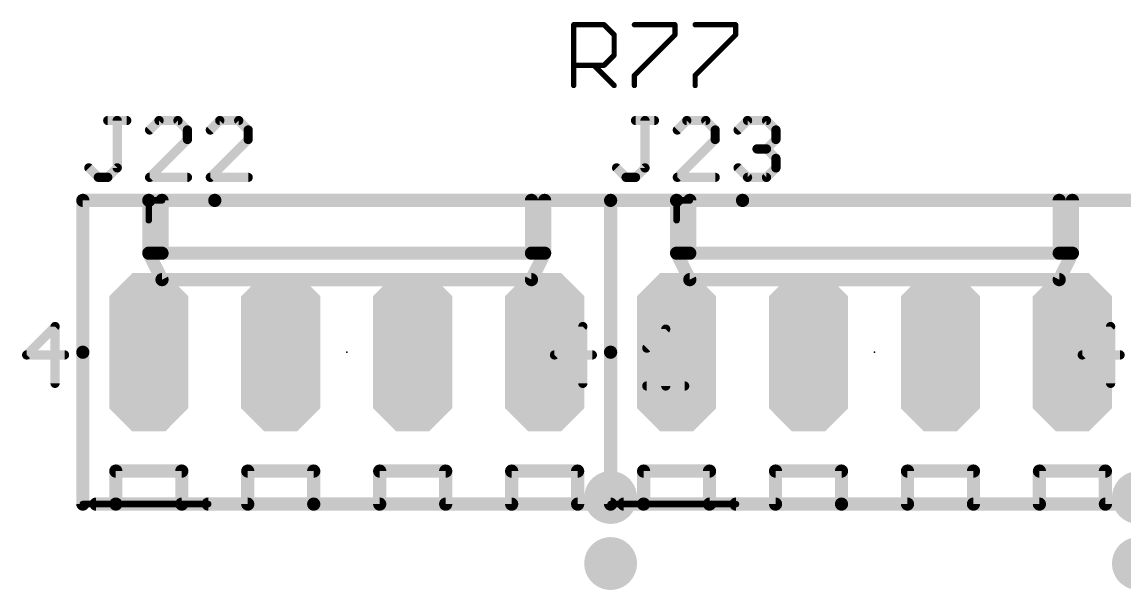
# Model space of a CAD drawing. Extents: x -10 to 136, y 0 to 101.
# Drawn here: x 14.07 to 35.3, y 17.27 to 28.19 of the extents above; entities that cross this region are included whole.
import ezdxf

# ---------------------------------------------------------------- set-up
doc = ezdxf.new("R2010")
doc.units = 0
for name, color, linetype in [('17', 92, 'CONTINUOUS'), ('18', 92, 'CONTINUOUS'), ('21', 253, 'CONTINUOUS'), ('23', 7, 'CONTINUOUS'), ('25', 253, 'CONTINUOUS'), ('51', 253, 'CONTINUOUS')]:
    doc.layers.add(name, color=color, linetype=linetype)

# ---------------------------------------------------------------- blocks, each defined once
blk = doc.blocks.new('RECT')
blk.add_solid([(-0.5, -0.5), (0.5, -0.5), (-0.5, 0.5), (0.5, 0.5)])
blk = doc.blocks.new('LONGP100')
at = {"const_width": 0.5}
blk.add_lwpolyline([(-0.75, -0.1036), (-0.75, 0.1036), (-0.6036, 0.25), (0.6036, 0.25), (0.75, 0.1036), (0.75, -0.1036), (0.6036, -0.25), (-0.6036, -0.25), (-0.75, -0.1036), (-0.75, 0.1036)], dxfattribs=at)
blk = doc.blocks.new('ROUNDV')
at = {"const_width": 0.5}
blk.add_lwpolyline([(0, -0.25, 1), (0, 0.25, 1), (0, -0.25)], format="xyb", dxfattribs=at)

msp = doc.modelspace()

# ---------------------------------------------------------------- linework, layer by layer
at = {"layer": '21'}
for points, const_width in [([(15.24, 21.844), (15.24, 24.765)], 0.254), ([(15.24, 24.765), (16.51, 24.765)], 0.254), ([(16.51, 24.765), (17.78, 24.765)], 0.254), ([(16.51, 23.749), (16.51, 24.765)], 0.254), ([(16.764, 24.765), (16.764, 23.749)], 0.254), ([(25.4, 24.765), (17.78, 24.765)], 0.254), ([(23.876, 24.765), (23.876, 23.749)], 0.254), ([(24.13, 23.749), (24.13, 24.765)], 0.254), ([(25.4, 21.844), (25.4, 24.765)], 0.254), ([(25.4, 21.844), (25.4, 24.765)], 0.254), ([(25.4, 24.765), (26.67, 24.765)], 0.254), ([(26.67, 24.765), (27.94, 24.765)], 0.254), ([(26.67, 23.749), (26.67, 24.765)], 0.254), ([(26.924, 24.765), (26.924, 23.749)], 0.254), ([(35.56, 24.765), (27.94, 24.765)], 0.254), ([(34.036, 24.765), (34.036, 23.749)], 0.254), ([(34.29, 23.749), (34.29, 24.765)], 0.254), ([(16.51, 24.384), (16.51, 24.765)], 0.127), ([(16.764, 24.765), (16.51, 24.765)], 0.127), ([(26.67, 24.384), (26.67, 24.765)], 0.127), ([(26.924, 24.765), (26.67, 24.765)], 0.127), ([(16.51, 23.749), (16.764, 23.749)], 0.254), ([(16.51, 23.749), (16.764, 23.241)], 0.254), ([(16.764, 23.749), (23.876, 23.749)], 0.254), ([(23.876, 23.749), (24.13, 23.749)], 0.254), ([(23.876, 23.241), (24.13, 23.749)], 0.254), ([(26.67, 23.749), (26.924, 23.749)], 0.254), ([(26.67, 23.749), (26.924, 23.241)], 0.254), ([(26.924, 23.749), (34.036, 23.749)], 0.254), ([(34.036, 23.749), (34.29, 23.749)], 0.254), ([(34.036, 23.241), (34.29, 23.749)], 0.254), ([(16.764, 23.241), (23.876, 23.241)], 0.254), ([(26.924, 23.241), (34.036, 23.241)], 0.254), ([(14.7055, 22.3387), (14.159, 21.7921)], 0.1778), ([(14.7055, 21.2456), (14.7055, 22.3387)], 0.1778), ([(24.8655, 22.3387), (24.319, 21.7921)], 0.1778), ([(24.8655, 21.2456), (24.8655, 22.3387)], 0.1778), ([(26.097, 21.9235), (26.4613, 22.2879)], 0.1778), ([(26.4613, 22.2879), (26.4613, 21.1948)], 0.1778), ([(35.0255, 22.3387), (34.479, 21.7921)], 0.1778), ([(35.0255, 21.2456), (35.0255, 22.3387)], 0.1778), ([(14.159, 21.7921), (14.8877, 21.7921)], 0.1778), ([(15.24, 21.844), (15.24, 18.923)], 0.254), ([(24.319, 21.7921), (25.0477, 21.7921)], 0.1778), ([(25.4, 21.844), (25.4, 18.923)], 0.254), ([(25.4, 21.844), (25.4, 18.923)], 0.254), ([(34.479, 21.7921), (35.2077, 21.7921)], 0.1778), ([(26.097, 21.1948), (26.8257, 21.1948)], 0.1778), ([(15.875, 18.923), (15.875, 19.558)], 0.254), ([(15.875, 19.558), (17.145, 19.558)], 0.254), ([(17.145, 19.558), (17.145, 18.923)], 0.254), ([(18.415, 18.923), (18.415, 19.558)], 0.254), ([(18.415, 19.558), (19.685, 19.558)], 0.254), ([(19.685, 19.558), (19.685, 18.923)], 0.254), ([(20.955, 18.923), (20.955, 19.558)], 0.254), ([(20.955, 19.558), (22.225, 19.558)], 0.254), ([(22.225, 19.558), (22.225, 18.923)], 0.254), ([(23.495, 18.923), (23.495, 19.558)], 0.254), ([(23.495, 19.558), (24.765, 19.558)], 0.254), ([(24.765, 19.558), (24.765, 18.923)], 0.254), ([(26.035, 18.923), (26.035, 19.558)], 0.254), ([(26.035, 19.558), (27.305, 19.558)], 0.254), ([(27.305, 19.558), (27.305, 18.923)], 0.254), ([(28.575, 18.923), (28.575, 19.558)], 0.254), ([(28.575, 19.558), (29.845, 19.558)], 0.254), ([(29.845, 19.558), (29.845, 18.923)], 0.254), ([(31.115, 18.923), (31.115, 19.558)], 0.254), ([(31.115, 19.558), (32.385, 19.558)], 0.254), ([(32.385, 19.558), (32.385, 18.923)], 0.254), ([(33.655, 18.923), (33.655, 19.558)], 0.254), ([(33.655, 19.558), (34.925, 19.558)], 0.254), ([(34.925, 19.558), (34.925, 18.923)], 0.254), ([(15.24, 18.923), (17.653, 18.923)], 0.127), ([(15.494, 18.923), (15.875, 18.923)], 0.254), ([(19.685, 18.923), (15.875, 18.923)], 0.254), ([(17.145, 18.923), (18.415, 18.923)], 0.254), ([(25.4, 18.923), (17.653, 18.923)], 0.254), ([(19.685, 18.923), (20.955, 18.923)], 0.254), ([(22.225, 18.923), (23.495, 18.923)], 0.254), ([(24.765, 18.923), (25.4, 18.923)], 0.254), ([(25.4, 18.923), (27.813, 18.923)], 0.127), ([(25.654, 18.923), (26.035, 18.923)], 0.254), ([(29.845, 18.923), (26.035, 18.923)], 0.254), ([(27.305, 18.923), (28.575, 18.923)], 0.254), ([(35.56, 18.923), (27.813, 18.923)], 0.254), ([(29.845, 18.923), (31.115, 18.923)], 0.254), ([(32.385, 18.923), (33.655, 18.923)], 0.254), ([(34.925, 18.923), (35.56, 18.923)], 0.254)]:
    msp.add_lwpolyline(points, dxfattribs=dict(at, const_width=const_width))
for points, const_width in [([(15.3035, 24.765, 1), (15.1765, 24.765)], 0.127), ([(15.24, 24.8285, 1), (15.24, 24.7015)], 0.127), ([(16.51, 24.8285, 1), (16.51, 24.7015)], 0.127), ([(16.5735, 24.765, 1), (16.4465, 24.765)], 0.127), ([(16.51, 24.7015, 1), (16.51, 24.8285)], 0.127), ([(16.8275, 24.765, 1), (16.7005, 24.765)], 0.127), ([(17.78, 24.8285, 1), (17.78, 24.7015)], 0.127), ([(17.78, 24.7015, 1), (17.78, 24.8285)], 0.127), ([(23.9395, 24.765, 1), (23.8125, 24.765)], 0.127), ([(24.1935, 24.765, 1), (24.0665, 24.765)], 0.127), ([(25.4635, 24.765, 1), (25.3365, 24.765)], 0.127), ([(25.4635, 24.765, 1), (25.3365, 24.765)], 0.127), ([(25.4, 24.8285, 1), (25.4, 24.7015)], 0.127), ([(25.4, 24.7015, 1), (25.4, 24.8285)], 0.127), ([(26.67, 24.8285, 1), (26.67, 24.7015)], 0.127), ([(26.7335, 24.765, 1), (26.6065, 24.765)], 0.127), ([(26.67, 24.7015, 1), (26.67, 24.8285)], 0.127), ([(26.9875, 24.765, 1), (26.8605, 24.765)], 0.127), ([(27.94, 24.8285, 1), (27.94, 24.7015)], 0.127), ([(27.94, 24.7015, 1), (27.94, 24.8285)], 0.127), ([(34.0995, 24.765, 1), (33.9725, 24.765)], 0.127), ([(34.3535, 24.765, 1), (34.2265, 24.765)], 0.127), ([(16.5418, 24.765, 1), (16.4783, 24.765)], 0.0635), ([(16.51, 24.7967, 1), (16.51, 24.7333)], 0.0635), ([(16.764, 24.7333, 1), (16.764, 24.7967)], 0.0635), ([(26.7018, 24.765, 1), (26.6383, 24.765)], 0.0635), ([(26.67, 24.7967, 1), (26.67, 24.7333)], 0.0635), ([(26.924, 24.7333, 1), (26.924, 24.7967)], 0.0635), ([(16.4783, 24.384, 1), (16.5418, 24.384)], 0.0635), ([(26.6383, 24.384, 1), (26.7018, 24.384)], 0.0635), ([(16.51, 23.8125, 1), (16.51, 23.6855)], 0.127), ([(16.5668, 23.7774, 1), (16.4532, 23.7206)], 0.127), ([(16.4465, 23.749, 1), (16.5735, 23.749)], 0.127), ([(16.764, 23.8125, 1), (16.764, 23.6855)], 0.127), ([(16.7005, 23.749, 1), (16.8275, 23.749)], 0.127), ([(16.764, 23.6855, 1), (16.764, 23.8125)], 0.127), ([(23.876, 23.8125, 1), (23.876, 23.6855)], 0.127), ([(23.8125, 23.749, 1), (23.9395, 23.749)], 0.127), ([(23.876, 23.6855, 1), (23.876, 23.8125)], 0.127), ([(24.0665, 23.749, 1), (24.1935, 23.749)], 0.127), ([(24.1868, 23.7206, 1), (24.0732, 23.7774)], 0.127), ([(24.13, 23.6855, 1), (24.13, 23.8125)], 0.127), ([(26.67, 23.8125, 1), (26.67, 23.6855)], 0.127), ([(26.7268, 23.7774, 1), (26.6132, 23.7206)], 0.127), ([(26.6065, 23.749, 1), (26.7335, 23.749)], 0.127), ([(26.924, 23.8125, 1), (26.924, 23.6855)], 0.127), ([(26.8605, 23.749, 1), (26.9875, 23.749)], 0.127), ([(26.924, 23.6855, 1), (26.924, 23.8125)], 0.127), ([(34.036, 23.8125, 1), (34.036, 23.6855)], 0.127), ([(33.9725, 23.749, 1), (34.0995, 23.749)], 0.127), ([(34.036, 23.6855, 1), (34.036, 23.8125)], 0.127), ([(34.2265, 23.749, 1), (34.3535, 23.749)], 0.127), ([(34.3468, 23.7206, 1), (34.2332, 23.7774)], 0.127), ([(34.29, 23.6855, 1), (34.29, 23.8125)], 0.127), ([(16.764, 23.3045, 1), (16.764, 23.1775)], 0.127), ([(23.876, 23.1775, 1), (23.876, 23.3045)], 0.127), ([(26.924, 23.3045, 1), (26.924, 23.1775)], 0.127), ([(34.036, 23.1775, 1), (34.036, 23.3045)], 0.127), ([(16.7072, 23.2126, 1), (16.8208, 23.2694)], 0.127), ([(23.8192, 23.2694, 1), (23.9328, 23.2126)], 0.127), ([(26.8672, 23.2126, 1), (26.9808, 23.2694)], 0.127), ([(33.9792, 23.2694, 1), (34.0928, 23.2126)], 0.127), ([(14.75, 22.3387, 1), (14.6611, 22.3387)], 0.0889), ([(14.7369, 22.3073, 1), (14.6741, 22.3701)], 0.0889), ([(24.91, 22.3387, 1), (24.821, 22.3387)], 0.0889), ([(24.8969, 22.3073, 1), (24.8341, 22.3701)], 0.0889), ([(26.5058, 22.2879, 1), (26.4169, 22.2879)], 0.0889), ([(26.4927, 22.2565, 1), (26.4299, 22.3193)], 0.0889), ([(35.0699, 22.3387, 1), (34.9811, 22.3387)], 0.0889), ([(35.0569, 22.3073, 1), (34.9941, 22.3701)], 0.0889), ([(14.159, 21.8366, 1), (14.159, 21.7477)], 0.0889), ([(14.8877, 21.7477, 1), (14.8877, 21.8366)], 0.0889), ([(15.3035, 21.844, 1), (15.1765, 21.844)], 0.127), ([(15.1765, 21.844, 1), (15.3035, 21.844)], 0.127), ([(24.319, 21.8366, 1), (24.319, 21.7477)], 0.0889), ([(25.0477, 21.7477, 1), (25.0477, 21.8366)], 0.0889), ([(25.4635, 21.844, 1), (25.3365, 21.844)], 0.127), ([(25.4635, 21.844, 1), (25.3365, 21.844)], 0.127), ([(25.3365, 21.844, 1), (25.4635, 21.844)], 0.127), ([(25.3365, 21.844, 1), (25.4635, 21.844)], 0.127), ([(26.0656, 21.9549, 1), (26.1284, 21.8921)], 0.0889), ([(34.479, 21.8366, 1), (34.479, 21.7477)], 0.0889), ([(35.2077, 21.7477, 1), (35.2077, 21.8366)], 0.0889), ([(14.1276, 21.8235, 1), (14.1904, 21.7607)], 0.0889), ([(24.2876, 21.8235, 1), (24.3504, 21.7607)], 0.0889), ([(34.4476, 21.8235, 1), (34.5104, 21.7607)], 0.0889), ([(14.6611, 21.2456, 1), (14.75, 21.2456)], 0.0889), ([(24.821, 21.2456, 1), (24.91, 21.2456)], 0.0889), ([(26.097, 21.2393, 1), (26.097, 21.1503)], 0.0889), ([(26.4169, 21.1948, 1), (26.5058, 21.1948)], 0.0889), ([(26.8257, 21.1503, 1), (26.8257, 21.2393)], 0.0889), ([(34.9811, 21.2456, 1), (35.0699, 21.2456)], 0.0889), ([(15.9385, 19.558, 1), (15.8115, 19.558)], 0.127), ([(15.875, 19.6215, 1), (15.875, 19.4945)], 0.127), ([(17.2085, 19.558, 1), (17.0815, 19.558)], 0.127), ([(17.145, 19.4945, 1), (17.145, 19.6215)], 0.127), ([(18.4785, 19.558, 1), (18.3515, 19.558)], 0.127), ([(18.415, 19.6215, 1), (18.415, 19.4945)], 0.127), ([(19.7485, 19.558, 1), (19.6215, 19.558)], 0.127), ([(19.685, 19.4945, 1), (19.685, 19.6215)], 0.127), ([(21.0185, 19.558, 1), (20.8915, 19.558)], 0.127), ([(20.955, 19.6215, 1), (20.955, 19.4945)], 0.127), ([(22.2885, 19.558, 1), (22.1615, 19.558)], 0.127), ([(22.225, 19.4945, 1), (22.225, 19.6215)], 0.127), ([(23.5585, 19.558, 1), (23.4315, 19.558)], 0.127), ([(23.495, 19.6215, 1), (23.495, 19.4945)], 0.127), ([(24.8285, 19.558, 1), (24.7015, 19.558)], 0.127), ([(24.765, 19.4945, 1), (24.765, 19.6215)], 0.127), ([(26.0985, 19.558, 1), (25.9715, 19.558)], 0.127), ([(26.035, 19.6215, 1), (26.035, 19.4945)], 0.127), ([(27.3685, 19.558, 1), (27.2415, 19.558)], 0.127), ([(27.305, 19.4945, 1), (27.305, 19.6215)], 0.127), ([(28.6385, 19.558, 1), (28.5115, 19.558)], 0.127), ([(28.575, 19.6215, 1), (28.575, 19.4945)], 0.127), ([(29.9085, 19.558, 1), (29.7815, 19.558)], 0.127), ([(29.845, 19.4945, 1), (29.845, 19.6215)], 0.127), ([(31.1785, 19.558, 1), (31.0515, 19.558)], 0.127), ([(31.115, 19.6215, 1), (31.115, 19.4945)], 0.127), ([(32.4485, 19.558, 1), (32.3215, 19.558)], 0.127), ([(32.385, 19.4945, 1), (32.385, 19.6215)], 0.127), ([(33.7185, 19.558, 1), (33.5915, 19.558)], 0.127), ([(33.655, 19.6215, 1), (33.655, 19.4945)], 0.127), ([(34.9885, 19.558, 1), (34.8615, 19.558)], 0.127), ([(34.925, 19.4945, 1), (34.925, 19.6215)], 0.127), ([(15.1765, 18.923, 1), (15.3035, 18.923)], 0.127), ([(15.24, 18.9548, 1), (15.24, 18.8913)], 0.0635), ([(15.494, 18.9865, 1), (15.494, 18.8595)], 0.127), ([(15.875, 18.9865, 1), (15.875, 18.8595)], 0.127), ([(15.8115, 18.923, 1), (15.9385, 18.923)], 0.127), ([(15.875, 18.8595, 1), (15.875, 18.9865)], 0.127), ([(17.145, 18.9865, 1), (17.145, 18.8595)], 0.127), ([(17.0815, 18.923, 1), (17.2085, 18.923)], 0.127), ([(17.653, 18.9865, 1), (17.653, 18.8595)], 0.127), ([(17.653, 18.8913, 1), (17.653, 18.9548)], 0.0635), ([(18.3515, 18.923, 1), (18.4785, 18.923)], 0.127), ([(18.415, 18.8595, 1), (18.415, 18.9865)], 0.127), ([(19.685, 18.9865, 1), (19.685, 18.8595)], 0.127), ([(19.6215, 18.923, 1), (19.7485, 18.923)], 0.127), ([(19.685, 18.8595, 1), (19.685, 18.9865)], 0.127), ([(20.8915, 18.923, 1), (21.0185, 18.923)], 0.127), ([(20.955, 18.8595, 1), (20.955, 18.9865)], 0.127), ([(22.225, 18.9865, 1), (22.225, 18.8595)], 0.127), ([(22.1615, 18.923, 1), (22.2885, 18.923)], 0.127), ([(23.4315, 18.923, 1), (23.5585, 18.923)], 0.127), ([(23.495, 18.8595, 1), (23.495, 18.9865)], 0.127), ([(24.765, 18.9865, 1), (24.765, 18.8595)], 0.127), ([(24.7015, 18.923, 1), (24.8285, 18.923)], 0.127), ([(25.3365, 18.923, 1), (25.4635, 18.923)], 0.127), ([(25.3365, 18.923, 1), (25.4635, 18.923)], 0.127), ([(25.4, 18.8595, 1), (25.4, 18.9865)], 0.127), ([(25.4, 18.8595, 1), (25.4, 18.9865)], 0.127), ([(25.4, 18.9548, 1), (25.4, 18.8913)], 0.0635), ([(25.654, 18.9865, 1), (25.654, 18.8595)], 0.127), ([(26.035, 18.9865, 1), (26.035, 18.8595)], 0.127), ([(25.9715, 18.923, 1), (26.0985, 18.923)], 0.127), ([(26.035, 18.8595, 1), (26.035, 18.9865)], 0.127), ([(27.305, 18.9865, 1), (27.305, 18.8595)], 0.127), ([(27.2415, 18.923, 1), (27.3685, 18.923)], 0.127), ([(27.813, 18.9865, 1), (27.813, 18.8595)], 0.127), ([(27.813, 18.8913, 1), (27.813, 18.9548)], 0.0635), ([(28.5115, 18.923, 1), (28.6385, 18.923)], 0.127), ([(28.575, 18.8595, 1), (28.575, 18.9865)], 0.127), ([(29.845, 18.9865, 1), (29.845, 18.8595)], 0.127), ([(29.7815, 18.923, 1), (29.9085, 18.923)], 0.127), ([(29.845, 18.8595, 1), (29.845, 18.9865)], 0.127), ([(31.0515, 18.923, 1), (31.1785, 18.923)], 0.127), ([(31.115, 18.8595, 1), (31.115, 18.9865)], 0.127), ([(32.385, 18.9865, 1), (32.385, 18.8595)], 0.127), ([(32.3215, 18.923, 1), (32.4485, 18.923)], 0.127), ([(33.5915, 18.923, 1), (33.7185, 18.923)], 0.127), ([(33.655, 18.8595, 1), (33.655, 18.9865)], 0.127), ([(34.925, 18.9865, 1), (34.925, 18.8595)], 0.127), ([(34.8615, 18.923, 1), (34.9885, 18.923)], 0.127)]:
    msp.add_lwpolyline(points, format="xyb", dxfattribs=dict(at, const_width=const_width))
at = {"layer": '23'}
for p in [(20.32, 21.844), (30.48, 21.844)]:
    msp.add_point(p, dxfattribs=at)
at = {"layer": '25'}
for points, const_width in [([(24.6888, 26.9748), (24.6888, 28.1441)], 0.1016), ([(24.6888, 28.1441), (25.2734, 28.1441)], 0.1016), ([(25.2734, 28.1441), (25.4683, 27.9492)], 0.1016), ([(25.8581, 28.1441), (26.6376, 28.1441)], 0.1016), ([(26.6376, 28.1441), (26.6376, 27.9492)], 0.1016), ([(27.0274, 28.1441), (27.8069, 28.1441)], 0.1016), ([(27.8069, 28.1441), (27.8069, 27.9492)], 0.1016), ([(25.4683, 27.9492), (25.4683, 27.5594)], 0.1016), ([(26.6376, 27.9492), (25.8581, 27.1696)], 0.1016), ([(27.8069, 27.9492), (27.0274, 27.1696)], 0.1016), ([(25.4683, 27.5594), (25.2734, 27.3645)], 0.1016), ([(25.2734, 27.3645), (24.6888, 27.3645)], 0.1016), ([(25.0785, 27.3645), (25.4683, 26.9748)], 0.1016), ([(25.8581, 27.1696), (25.8581, 26.9748)], 0.1016), ([(27.0274, 27.1696), (27.0274, 26.9748)], 0.1016), ([(15.7201, 26.3011), (16.0845, 26.3011)], 0.1778), ([(15.9023, 25.3901), (15.9023, 26.3011)], 0.1778), ([(16.7072, 26.3011), (16.5251, 26.1189)], 0.1778), ([(17.0716, 26.3011), (16.7072, 26.3011)], 0.1778), ([(17.2538, 26.1189), (17.0716, 26.3011)], 0.1778), ([(17.8765, 26.3011), (17.6944, 26.1189)], 0.1778), ([(18.2409, 26.3011), (17.8765, 26.3011)], 0.1778), ([(18.4231, 26.1189), (18.2409, 26.3011)], 0.1778), ([(25.8801, 26.3011), (26.2445, 26.3011)], 0.1778), ([(26.0623, 25.3901), (26.0623, 26.3011)], 0.1778), ([(26.8672, 26.3011), (26.6851, 26.1189)], 0.1778), ([(27.2316, 26.3011), (26.8672, 26.3011)], 0.1778), ([(27.4138, 26.1189), (27.2316, 26.3011)], 0.1778), ([(27.8544, 26.1189), (28.0365, 26.3011)], 0.1778), ([(28.0365, 26.3011), (28.4009, 26.3011)], 0.1778), ([(28.4009, 26.3011), (28.5831, 26.1189)], 0.1778), ([(17.2538, 25.9367), (17.2538, 26.1189)], 0.1778), ([(18.4231, 25.9367), (18.4231, 26.1189)], 0.1778), ([(27.4138, 25.9367), (27.4138, 26.1189)], 0.1778), ([(28.5831, 26.1189), (28.5831, 25.9367)], 0.1778), ([(16.5251, 25.208), (17.2538, 25.9367)], 0.1778), ([(17.6944, 25.208), (18.4231, 25.9367)], 0.1778), ([(26.6851, 25.208), (27.4138, 25.9367)], 0.1778), ([(28.5831, 25.9367), (28.4009, 25.7545)], 0.1778), ([(28.4009, 25.7545), (28.2187, 25.7545)], 0.1778), ([(28.4009, 25.7545), (28.5831, 25.5723)], 0.1778), ([(15.3558, 25.3901), (15.5379, 25.208)], 0.1778), ([(15.7201, 25.208), (15.9023, 25.3901)], 0.1778), ([(25.5158, 25.3901), (25.6979, 25.208)], 0.1778), ([(25.8801, 25.208), (26.0623, 25.3901)], 0.1778), ([(28.0365, 25.208), (27.8544, 25.3901)], 0.1778), ([(28.5831, 25.3901), (28.4009, 25.208)], 0.1778), ([(28.5831, 25.5723), (28.5831, 25.3901)], 0.1778), ([(15.5379, 25.208), (15.7201, 25.208)], 0.1778), ([(17.2538, 25.208), (16.5251, 25.208)], 0.1778), ([(18.4231, 25.208), (17.6944, 25.208)], 0.1778), ([(25.6979, 25.208), (25.8801, 25.208)], 0.1778), ([(27.4138, 25.208), (26.6851, 25.208)], 0.1778), ([(28.4009, 25.208), (28.0365, 25.208)], 0.1778)]:
    msp.add_lwpolyline(points, dxfattribs=dict(at, const_width=const_width))
for points, const_width in [([(24.7142, 28.1441, 1), (24.6634, 28.1441)], 0.0508), ([(24.6888, 28.1695, 1), (24.6888, 28.1187)], 0.0508), ([(25.2914, 28.1621, 1), (25.2554, 28.1261)], 0.0508), ([(25.2734, 28.1187, 1), (25.2734, 28.1695)], 0.0508), ([(25.8581, 28.1695, 1), (25.8581, 28.1187)], 0.0508), ([(26.663, 28.1441, 1), (26.6122, 28.1441)], 0.0508), ([(26.6376, 28.1187, 1), (26.6376, 28.1695)], 0.0508), ([(27.0274, 28.1695, 1), (27.0274, 28.1187)], 0.0508), ([(27.8323, 28.1441, 1), (27.7815, 28.1441)], 0.0508), ([(27.8069, 28.1187, 1), (27.8069, 28.1695)], 0.0508), ([(25.4937, 27.9492, 1), (25.4429, 27.9492)], 0.0508), ([(25.4503, 27.9312, 1), (25.4863, 27.9672)], 0.0508), ([(26.6122, 27.9492, 1), (26.663, 27.9492)], 0.0508), ([(26.6556, 27.9312, 1), (26.6196, 27.9672)], 0.0508), ([(27.7815, 27.9492, 1), (27.8323, 27.9492)], 0.0508), ([(27.8249, 27.9312, 1), (27.7889, 27.9672)], 0.0508), ([(25.4863, 27.5414, 1), (25.4503, 27.5774)], 0.0508), ([(24.6888, 27.3899, 1), (24.6888, 27.3391)], 0.0508), ([(25.0965, 27.3825, 1), (25.0605, 27.3465)], 0.0508), ([(25.2554, 27.3825, 1), (25.2914, 27.3465)], 0.0508), ([(25.2734, 27.3391, 1), (25.2734, 27.3899)], 0.0508), ([(25.4429, 27.5594, 1), (25.4937, 27.5594)], 0.0508), ([(25.8401, 27.1876, 1), (25.8761, 27.1516)], 0.0508), ([(25.8835, 27.1696, 1), (25.8327, 27.1696)], 0.0508), ([(27.0094, 27.1876, 1), (27.0454, 27.1516)], 0.0508), ([(27.0528, 27.1696, 1), (27.002, 27.1696)], 0.0508), ([(24.6634, 26.9748, 1), (24.7142, 26.9748)], 0.0508), ([(25.4503, 26.9568, 1), (25.4863, 26.9928)], 0.0508), ([(25.8327, 26.9748, 1), (25.8835, 26.9748)], 0.0508), ([(27.002, 26.9748, 1), (27.0528, 26.9748)], 0.0508), ([(15.7201, 26.3456, 1), (15.7201, 26.2567)], 0.0889), ([(15.9467, 26.3011, 1), (15.8579, 26.3011)], 0.0889), ([(16.0845, 26.2567, 1), (16.0845, 26.3456)], 0.0889), ([(16.7072, 26.3456, 1), (16.7072, 26.2567)], 0.0889), ([(16.7386, 26.2697, 1), (16.6758, 26.3325)], 0.0889), ([(17.103, 26.3325, 1), (17.0402, 26.2697)], 0.0889), ([(17.0716, 26.2567, 1), (17.0716, 26.3456)], 0.0889), ([(17.8765, 26.3456, 1), (17.8765, 26.2567)], 0.0889), ([(17.9079, 26.2697, 1), (17.8451, 26.3325)], 0.0889), ([(18.2723, 26.3325, 1), (18.2095, 26.2697)], 0.0889), ([(18.2409, 26.2567, 1), (18.2409, 26.3456)], 0.0889), ([(25.8801, 26.3456, 1), (25.8801, 26.2567)], 0.0889), ([(26.1068, 26.3011, 1), (26.0178, 26.3011)], 0.0889), ([(26.2445, 26.2567, 1), (26.2445, 26.3456)], 0.0889), ([(26.8672, 26.3456, 1), (26.8672, 26.2567)], 0.0889), ([(26.8986, 26.2697, 1), (26.8358, 26.3325)], 0.0889), ([(27.263, 26.3325, 1), (27.2002, 26.2697)], 0.0889), ([(27.2316, 26.2567, 1), (27.2316, 26.3456)], 0.0889), ([(28.0365, 26.3456, 1), (28.0365, 26.2567)], 0.0889), ([(28.0679, 26.2697, 1), (28.0051, 26.3325)], 0.0889), ([(28.4323, 26.3325, 1), (28.3695, 26.2697)], 0.0889), ([(28.4009, 26.2567, 1), (28.4009, 26.3456)], 0.0889), ([(16.4937, 26.1503, 1), (16.5565, 26.0875)], 0.0889), ([(17.2983, 26.1189, 1), (17.2094, 26.1189)], 0.0889), ([(17.2224, 26.0875, 1), (17.2852, 26.1503)], 0.0889), ([(17.663, 26.1503, 1), (17.7258, 26.0875)], 0.0889), ([(18.4676, 26.1189, 1), (18.3787, 26.1189)], 0.0889), ([(18.3917, 26.0875, 1), (18.4545, 26.1503)], 0.0889), ([(26.6537, 26.1503, 1), (26.7165, 26.0875)], 0.0889), ([(27.4583, 26.1189, 1), (27.3694, 26.1189)], 0.0889), ([(27.3824, 26.0875, 1), (27.4452, 26.1503)], 0.0889), ([(27.823, 26.1503, 1), (27.8858, 26.0875)], 0.0889), ([(28.6276, 26.1189, 1), (28.5387, 26.1189)], 0.0889), ([(28.5517, 26.0875, 1), (28.6145, 26.1503)], 0.0889), ([(17.2094, 25.9367, 1), (17.2983, 25.9367)], 0.0889), ([(17.2852, 25.9053, 1), (17.2224, 25.9681)], 0.0889), ([(18.3787, 25.9367, 1), (18.4676, 25.9367)], 0.0889), ([(18.4545, 25.9053, 1), (18.3917, 25.9681)], 0.0889), ([(27.3694, 25.9367, 1), (27.4583, 25.9367)], 0.0889), ([(27.4452, 25.9053, 1), (27.3824, 25.9681)], 0.0889), ([(28.5387, 25.9367, 1), (28.6276, 25.9367)], 0.0889), ([(28.6145, 25.9053, 1), (28.5517, 25.9681)], 0.0889), ([(28.2187, 25.799, 1), (28.2187, 25.71)], 0.0889), ([(28.4323, 25.7859, 1), (28.3695, 25.7231)], 0.0889), ([(28.3695, 25.7859, 1), (28.4323, 25.7231)], 0.0889), ([(28.4009, 25.71, 1), (28.4009, 25.799)], 0.0889), ([(15.3872, 25.4215, 1), (15.3244, 25.3587)], 0.0889), ([(15.9337, 25.3587, 1), (15.8709, 25.4215)], 0.0889), ([(25.5472, 25.4215, 1), (25.4844, 25.3587)], 0.0889), ([(26.0937, 25.3587, 1), (26.0309, 25.4215)], 0.0889), ([(27.8858, 25.4215, 1), (27.823, 25.3587)], 0.0889), ([(28.6276, 25.5723, 1), (28.5387, 25.5723)], 0.0889), ([(28.5517, 25.5409, 1), (28.6145, 25.6037)], 0.0889), ([(28.6145, 25.3587, 1), (28.5517, 25.4215)], 0.0889), ([(15.5379, 25.2525, 1), (15.5379, 25.1636)], 0.0889), ([(15.5065, 25.1766, 1), (15.5693, 25.2394)], 0.0889), ([(15.6887, 25.2394, 1), (15.7515, 25.1766)], 0.0889), ([(15.7201, 25.1636, 1), (15.7201, 25.2525)], 0.0889), ([(15.8579, 25.3901, 1), (15.9467, 25.3901)], 0.0889), ([(16.5251, 25.2525, 1), (16.5251, 25.1636)], 0.0889), ([(16.4937, 25.2394, 1), (16.5565, 25.1766)], 0.0889), ([(17.2538, 25.1636, 1), (17.2538, 25.2525)], 0.0889), ([(17.6944, 25.2525, 1), (17.6944, 25.1636)], 0.0889), ([(17.663, 25.2394, 1), (17.7258, 25.1766)], 0.0889), ([(18.4231, 25.1636, 1), (18.4231, 25.2525)], 0.0889), ([(25.6979, 25.2525, 1), (25.6979, 25.1636)], 0.0889), ([(25.6665, 25.1766, 1), (25.7293, 25.2394)], 0.0889), ([(25.8487, 25.2394, 1), (25.9115, 25.1766)], 0.0889), ([(25.8801, 25.1636, 1), (25.8801, 25.2525)], 0.0889), ([(26.0178, 25.3901, 1), (26.1068, 25.3901)], 0.0889), ([(26.6851, 25.2525, 1), (26.6851, 25.1636)], 0.0889), ([(26.6537, 25.2394, 1), (26.7165, 25.1766)], 0.0889), ([(27.4138, 25.1636, 1), (27.4138, 25.2525)], 0.0889), ([(28.0365, 25.2525, 1), (28.0365, 25.1636)], 0.0889), ([(28.0051, 25.1766, 1), (28.0679, 25.2394)], 0.0889), ([(28.3695, 25.2394, 1), (28.4323, 25.1766)], 0.0889), ([(28.4009, 25.1636, 1), (28.4009, 25.2525)], 0.0889), ([(28.5387, 25.3901, 1), (28.6276, 25.3901)], 0.0889)]:
    msp.add_lwpolyline(points, format="xyb", dxfattribs=dict(at, const_width=const_width))

# ---------------------------------------------------------------- block references
at = {"layer": '17', "xscale": 1.524, "yscale": 1.524, "rotation": 90}
for p in [(16.51, 21.844), (16.51, 21.844), (19.05, 21.844), (19.05, 21.844), (21.59, 21.844), (21.59, 21.844), (24.13, 21.844), (24.13, 21.844), (26.67, 21.844), (26.67, 21.844), (29.21, 21.844), (29.21, 21.844), (31.75, 21.844), (31.75, 21.844), (34.29, 21.844), (34.29, 21.844)]:
    msp.add_blockref('LONGP100', p, dxfattribs=at)
at = {"layer": '18', "xscale": 1.016, "yscale": 1.016}
for p in [(25.4, 19.05), (35.56, 19.05), (25.4, 17.78), (35.56, 17.78)]:
    msp.add_blockref('ROUNDV', p, dxfattribs=at)
at = {"layer": '51', "xscale": 0.508, "yscale": 0.508}
for p in [(16.51, 21.844), (19.05, 21.844), (21.59, 21.844), (24.13, 21.844), (26.67, 21.844), (29.21, 21.844), (31.75, 21.844), (34.29, 21.844)]:
    msp.add_blockref('RECT', p, dxfattribs=at)

doc.saveas('drawing.dxf')
